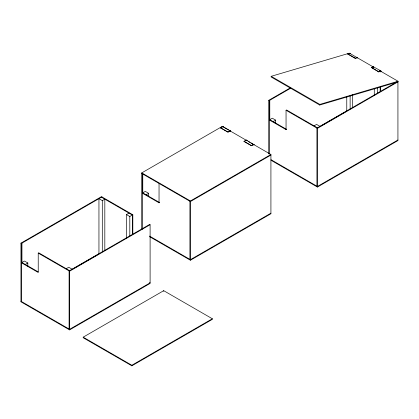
<?xml version="1.0" encoding="UTF-8"?>
<svg xmlns="http://www.w3.org/2000/svg" width="419" height="419" viewBox="0 0 419 419"><rect width="100%" height="100%" fill="white"/><g stroke="black" fill="none" stroke-linecap="round" stroke-linejoin="round"><path stroke-width="0.63" d="M223.332 126.748C223.227 125.26 217.398 130.466 222.782 126.501L230.162 130.765L230.162 131.54M349.949 53.25L347.791 54.088L355.171 58.351L357.292 57.722L349.409 53.171L271.187 76.316L271.067 76.944L319.707 105.033L397.93 81.888L398.05 81.255L379.19 70.366M319.707 105.033L319.828 104.399L398.05 81.255M355.171 58.351L357.328 57.513M380.771 71.282L378.656 71.906L371.313 67.433L373.434 66.81L381.159 71.031L380.824 71.817M371.276 67.648L373.434 66.81M378.656 71.906L380.813 71.068L380.656 71.911M357.658 57.974L357.674 57.471L357.171 57.775M373.764 67.27L373.779 66.768L373.271 67.071M220.604 127.957L227.983 132.215L230.581 130.623L230.445 131.388M244.083 141.512L251.463 145.775L253.647 144.518L246.267 140.061C241.145 143.806 245.99 139.38 246.843 140.161M253.647 144.518L254.207 144.298L253.647 145.094M349.875 53.375L350.368 53.417M141.769 229.617L141.769 172.89L222.28 126.407L222.782 126.501M69.088 329.03L69.088 270.925L149.604 224.443L150.107 224.731L150.107 283.417L69.591 329.9L20.95 301.816L20.95 243.13L101.461 196.647L132.828 214.758L132.828 234.127M268.773 153.825L268.773 100.288L290.168 87.938M20.95 243.13L21.453 243.423L101.964 196.935M268.773 100.288L269.276 100.576L290.728 88.194M74.687 267.888L98.947 253.883L98.947 198.679L102.299 200.617L104.818 199.166L104.818 250.468M220.604 127.764L227.983 132.022L230.162 130.765M27.827 266.243L27.827 262.985L24.475 261.047L21.453 262.792L38.229 272.476L38.229 253.107L38.731 252.814L69.591 270.632M269.784 100.288L269.784 119.656L286.554 129.34L286.051 129.628L286.051 110.26L286.554 109.972L317.419 127.79M25.313 264.436L27.827 262.985M146.126 194.777L148.645 193.321L148.645 196.579M273.136 121.594L275.65 120.138L275.65 123.396M126.454 238.065L126.454 214.565L128.973 213.109M244.083 141.318L251.463 145.582L253.647 144.325M126.454 214.565L129.811 216.497L132.828 214.758M148.645 193.321L145.288 191.389L142.271 193.133L159.042 202.817L159.545 202.524L142.774 192.84L142.774 173.471M66.239 268.694L68.753 267.243L72.11 269.181M314.061 125.852L316.581 124.401L319.933 126.339M141.769 172.89L190.409 200.973L270.92 154.491L270.92 213.758L190.409 260.241L149.683 236.73M72.429 269.192L73.555 268.537M396.924 81.888L316.916 128.083L316.916 186.188M320.252 126.349L343.952 112.664M345.078 112.014L346.77 111.04L346.77 96.752M38.229 253.107L69.591 271.213L150.107 224.731M270.92 155.072L190.409 201.555L141.769 173.471M286.051 110.26L317.419 128.371L397.93 81.888L397.93 140.575L317.419 187.057L271.035 160.278M270.92 213.177L190.409 259.66L149.573 236.086M397.93 139.993L317.419 186.476L270.978 159.665M83.198 337.164L163.709 290.681L212.354 318.765L212.354 319.346L131.844 365.829L83.198 337.745L83.198 337.164L131.844 365.248L212.354 318.765M347.791 54.088L349.802 53.491M357.292 57.722L373.392 67.019M397.427 81.595L397.93 81.888M347.833 53.878L355.212 58.136M371.313 67.433L378.692 71.696M271.187 76.316L319.828 104.399M275.65 120.138L272.298 118.205L269.276 119.944L286.051 129.628M223.311 126.999L228.58 130.047M230.162 130.958L247.32 140.863M248.373 141.47L249.954 142.387M251.007 142.994L270.92 154.491M101.461 197.229L132.325 215.047L132.325 234.415M149.604 282.547L150.107 282.835L69.591 329.318L20.95 301.235M38.171 271.858L21.956 262.498L21.956 243.13M380.656 86.743L380.656 91.279M380.153 87.052L380.153 91.572M377.634 88.021L377.634 93.243M374.282 88.692L374.282 95.223M352.641 94.636L352.641 107.625M350.127 95.438L350.127 109.076M317.419 128.371L317.419 187.057M269.276 100.576L269.276 154.166M222.28 126.407L222.28 126.988M190.409 200.973L190.409 260.241M189.907 201.267L189.907 259.371M163.709 290.681L163.709 291.263M159.042 183.443L159.042 202.817M142.271 173.759L142.271 229.287M131.844 365.248L131.844 365.829M129.811 216.497L129.811 236.086M102.299 200.617L102.299 251.919M69.591 271.213L69.591 329.9M21.453 243.423L21.453 301.528"/></g></svg>
